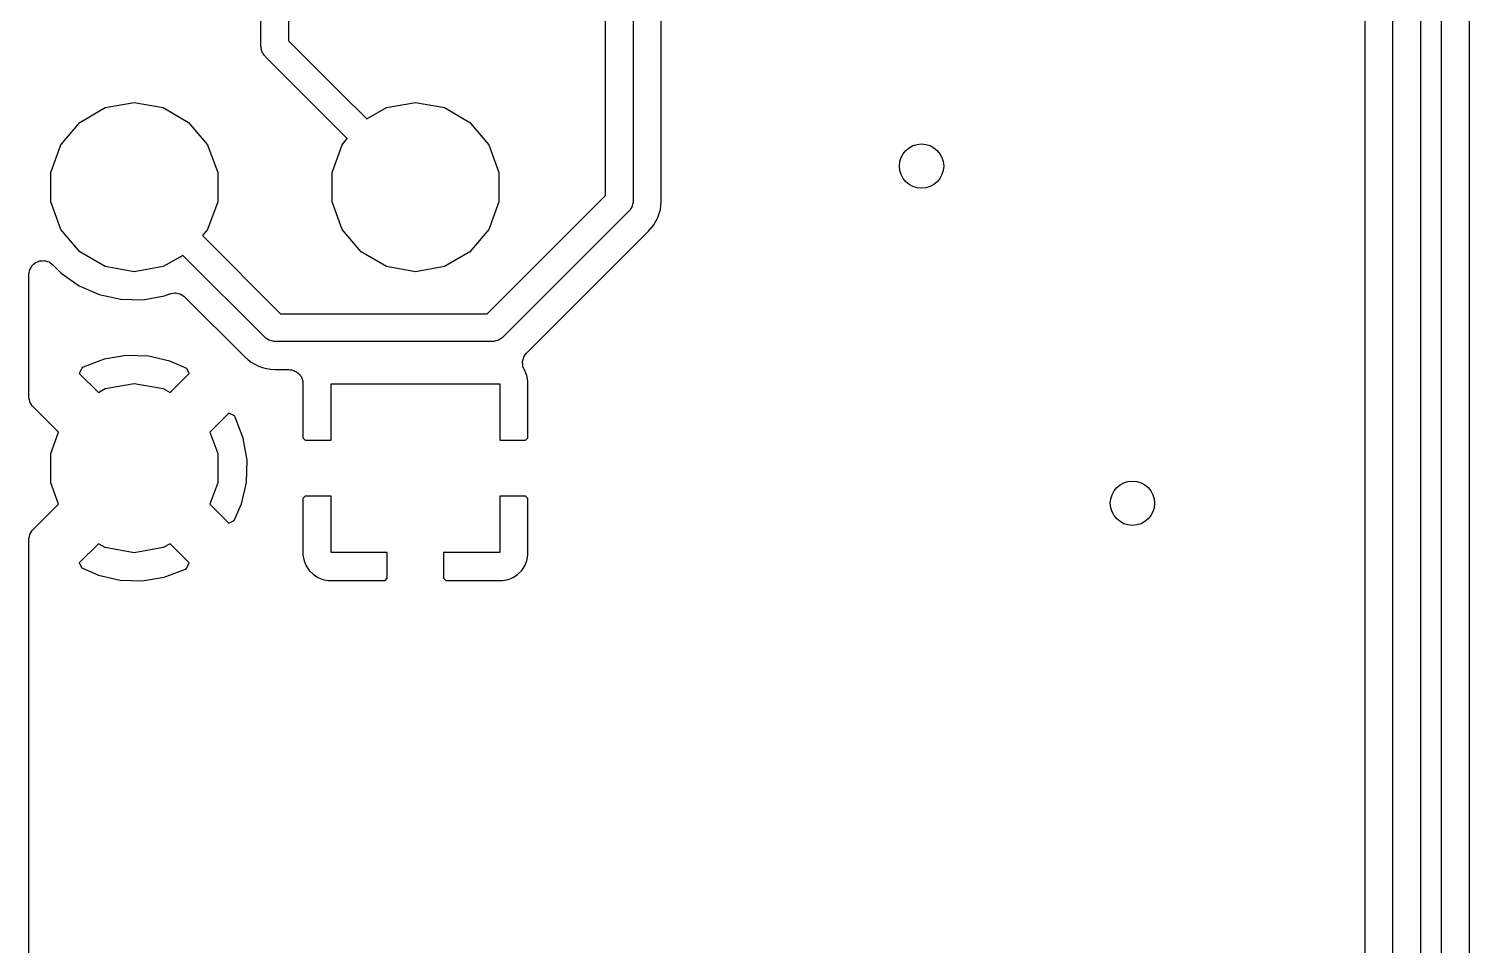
# Model space of a CAD drawing. Extents: x 100.3 to 129.7, y -169.7 to -100.3.
# Drawn here: x 116.52 to 129.53, y -150.98 to -142.7 of the extents above; entities that cross this region are included whole.
import ezdxf

# ---------------------------------------------------------------- set-up
doc = ezdxf.new("R2010")
doc.units = 0
doc.header["$MEASUREMENT"] = 0
doc.layers.add('BLACK', color=7, linetype='CONTINUOUS')

msp = doc.modelspace()

# ---------------------------------------------------------------- linework, layer by layer
at = {"layer": 'Black'}
for p, q in [((129.285, -153.547), (129.285, -134.121)), ((129.535, -134.069), (129.535, -153.598)), ((128.845, -152.263), (128.845, -134.388)), ((129.095, -134.336), (129.095, -152.314)), ((128.591, -134.546), (128.591, -152.105)), ((118.621, -142.862), (118.621, -141.021)), ((118.871, -141.073), (118.871, -142.811)), ((121.733, -144.208), (121.733, -142.037)), ((121.983, -142.089), (121.983, -144.26)), ((122.237, -144.259), (122.237, -142.247)), ((118.871, -142.811), (119.343, -143.282)), ((118.622, -142.868), (118.621, -142.862)), ((118.622, -142.873), (118.622, -142.868)), ((118.626, -142.889), (118.622, -142.873)), ((118.629, -142.905), (118.626, -142.889)), ((118.632, -142.91), (118.629, -142.905)), ((118.633, -142.915), (118.632, -142.91)), ((118.643, -142.929), (118.633, -142.915)), ((118.651, -142.943), (118.643, -142.929)), ((118.655, -142.946), (118.651, -142.943)), ((118.658, -142.951), (118.655, -142.946)), ((119.166, -143.459), (118.658, -142.951)), ((117.215, -143.414), (117.477, -143.368)), ((117.477, -143.368), (117.738, -143.414)), ((119.343, -143.282), (119.343, -143.282)), ((119.343, -143.282), (119.577, -143.516)), ((119.755, -143.414), (120.016, -143.368)), ((120.016, -143.368), (120.278, -143.414)), ((116.985, -143.547), (117.215, -143.414)), ((117.738, -143.414), (117.968, -143.547)), ((119.401, -143.694), (119.166, -143.459)), ((119.166, -143.459), (119.166, -143.459)), ((119.577, -143.516), (119.755, -143.414)), ((120.278, -143.414), (120.508, -143.547)), ((116.814, -143.75), (116.985, -143.547)), ((117.968, -143.547), (118.139, -143.75)), ((120.508, -143.547), (120.679, -143.75)), ((116.723, -144), (116.814, -143.75)), ((118.139, -143.75), (118.23, -144)), ((119.263, -144), (119.354, -143.75)), ((119.354, -143.75), (119.401, -143.694)), ((120.679, -143.75), (120.77, -144)), ((116.723, -144.265), (116.723, -144)), ((118.23, -144), (118.23, -144.265)), ((119.263, -144.265), (119.263, -144)), ((120.77, -144), (120.77, -144.265)), ((116.814, -144.515), (116.723, -144.265)), ((118.23, -144.265), (118.139, -144.515)), ((119.354, -144.515), (119.263, -144.265)), ((120.663, -145.278), (121.733, -144.208)), ((120.77, -144.265), (120.679, -144.515)), ((121.978, -144.286), (121.975, -144.302)), ((121.983, -144.27), (121.978, -144.286)), ((121.983, -144.26), (121.982, -144.265)), ((121.982, -144.265), (121.983, -144.27)), ((122.233, -144.299), (122.237, -144.259)), ((122.237, -144.259), (122.237, -144.259)), ((121.946, -144.348), (120.803, -145.491)), ((121.95, -144.343), (121.946, -144.348)), ((121.954, -144.34), (121.95, -144.343)), ((121.962, -144.326), (121.954, -144.34)), ((121.971, -144.312), (121.962, -144.326)), ((121.973, -144.307), (121.971, -144.312)), ((121.975, -144.302), (121.973, -144.307)), ((122.189, -144.439), (122.207, -144.407)), ((122.207, -144.407), (122.217, -144.372)), ((122.217, -144.372), (122.218, -144.372)), ((122.218, -144.371), (122.229, -144.336)), ((122.218, -144.372), (122.218, -144.371)), ((122.229, -144.336), (122.232, -144.3)), ((122.232, -144.3), (122.233, -144.3)), ((122.233, -144.3), (122.233, -144.299)), ((116.985, -144.718), (116.814, -144.515)), ((118.139, -144.515), (118.092, -144.571)), ((119.525, -144.718), (119.354, -144.515)), ((120.679, -144.515), (120.508, -144.718)), ((121.021, -145.632), (122.122, -144.532)), ((122.122, -144.532), (122.147, -144.501)), ((122.147, -144.501), (122.148, -144.5)), ((122.148, -144.5), (122.171, -144.472)), ((122.148, -144.5), (122.148, -144.5)), ((122.171, -144.472), (122.189, -144.44)), ((122.189, -144.44), (122.189, -144.439)), ((122.189, -144.439), (122.189, -144.439)), ((118.092, -144.571), (118.798, -145.278)), ((116.587, -144.813), (116.604, -144.807)), ((116.604, -144.807), (116.62, -144.8)), ((116.62, -144.8), (116.625, -144.8)), ((116.625, -144.8), (116.629, -144.798)), ((116.629, -144.798), (116.647, -144.798)), ((116.647, -144.798), (116.664, -144.797)), ((116.664, -144.797), (116.669, -144.798)), ((116.669, -144.798), (116.673, -144.798)), ((116.673, -144.798), (116.69, -144.804)), ((116.69, -144.804), (116.707, -144.809)), ((116.707, -144.809), (116.71, -144.812)), ((116.71, -144.812), (116.715, -144.813)), ((117.215, -144.851), (116.985, -144.718)), ((117.916, -144.749), (117.738, -144.851)), ((118.658, -145.491), (117.916, -144.749)), ((119.755, -144.851), (119.525, -144.718)), ((120.508, -144.718), (120.278, -144.851)), ((116.524, -144.923), (116.527, -144.906)), ((116.524, -145.843), (116.524, -144.923)), ((116.527, -144.906), (116.529, -144.888)), ((116.529, -144.888), (116.531, -144.884)), ((116.531, -144.884), (116.532, -144.88)), ((116.532, -144.88), (116.541, -144.864)), ((116.541, -144.864), (116.548, -144.849)), ((116.548, -144.849), (116.551, -144.845)), ((116.551, -144.845), (116.554, -144.842)), ((116.554, -144.842), (116.567, -144.83)), ((116.567, -144.83), (116.58, -144.818)), ((116.58, -144.818), (116.584, -144.816)), ((116.584, -144.816), (116.587, -144.813)), ((116.715, -144.813), (116.728, -144.825)), ((116.728, -144.825), (116.742, -144.835)), ((116.742, -144.835), (116.815, -144.91)), ((116.815, -144.91), (116.978, -145.024)), ((117.477, -144.897), (117.215, -144.851)), ((117.738, -144.851), (117.477, -144.897)), ((120.016, -144.897), (119.755, -144.851)), ((120.278, -144.851), (120.016, -144.897)), ((116.978, -145.024), (117.161, -145.103)), ((117.161, -145.103), (117.356, -145.146)), ((117.356, -145.146), (117.555, -145.15)), ((117.555, -145.15), (117.751, -145.116)), ((117.751, -145.116), (117.798, -145.097)), ((117.798, -145.097), (117.805, -145.096)), ((117.805, -145.096), (117.811, -145.093)), ((117.811, -145.093), (117.827, -145.092)), ((117.827, -145.092), (117.842, -145.089)), ((117.842, -145.089), (117.848, -145.09)), ((117.848, -145.09), (117.855, -145.089)), ((117.855, -145.089), (117.87, -145.093)), ((117.87, -145.093), (117.885, -145.096)), ((117.885, -145.096), (117.891, -145.099)), ((117.891, -145.099), (117.898, -145.101)), ((117.898, -145.101), (117.91, -145.11)), ((117.91, -145.11), (117.924, -145.117)), ((117.924, -145.117), (117.928, -145.122)), ((117.928, -145.122), (117.934, -145.126)), ((117.934, -145.126), (118.474, -145.666)), ((118.798, -145.278), (120.663, -145.278)), ((118.663, -145.494), (118.658, -145.491)), ((118.666, -145.498), (118.663, -145.494)), ((118.68, -145.506), (118.666, -145.498)), ((118.694, -145.516), (118.68, -145.506)), ((118.699, -145.517), (118.694, -145.516)), ((118.704, -145.52), (118.699, -145.517)), ((118.72, -145.523), (118.704, -145.52)), ((118.736, -145.527), (118.72, -145.523)), ((118.741, -145.527), (118.736, -145.527)), ((118.746, -145.528), (118.741, -145.527)), ((120.715, -145.528), (118.746, -145.528)), ((120.72, -145.527), (120.715, -145.528)), ((120.726, -145.527), (120.72, -145.527)), ((120.742, -145.523), (120.726, -145.527)), ((120.758, -145.52), (120.742, -145.523)), ((120.763, -145.517), (120.758, -145.52)), ((120.768, -145.516), (120.763, -145.517)), ((120.781, -145.506), (120.768, -145.516)), ((120.795, -145.498), (120.781, -145.506)), ((120.799, -145.494), (120.795, -145.498)), ((120.803, -145.491), (120.799, -145.494)), ((117.206, -145.688), (117.015, -145.761)), ((117.404, -145.654), (117.206, -145.688)), ((117.604, -145.66), (117.404, -145.654)), ((117.799, -145.704), (117.604, -145.66)), ((117.95, -145.771), (117.799, -145.704)), ((118.474, -145.666), (118.505, -145.692)), ((118.505, -145.692), (118.506, -145.692)), ((118.506, -145.692), (118.506, -145.693)), ((118.506, -145.693), (118.534, -145.716)), ((118.534, -145.716), (118.566, -145.733)), ((120.984, -145.711), (120.985, -145.71)), ((120.986, -145.732), (120.984, -145.711)), ((120.985, -145.708), (120.99, -145.689)), ((120.985, -145.71), (120.985, -145.708)), ((120.99, -145.689), (120.996, -145.669)), ((120.996, -145.669), (120.997, -145.667)), ((120.997, -145.666), (121.009, -145.649)), ((120.997, -145.667), (120.997, -145.666)), ((121.009, -145.649), (121.021, -145.632)), ((116.524, -146.027), (116.524, -145.843)), ((117.005, -145.767), (116.98, -145.817)), ((116.98, -145.817), (117.153, -145.99)), ((117.015, -145.761), (117.005, -145.767)), ((117.8, -145.99), (117.973, -145.817)), ((117.973, -145.817), (117.95, -145.771)), ((118.566, -145.733), (118.567, -145.734)), ((118.567, -145.734), (118.567, -145.734)), ((118.567, -145.734), (118.599, -145.751)), ((118.599, -145.751), (118.634, -145.762)), ((118.634, -145.762), (118.634, -145.762)), ((118.634, -145.762), (118.635, -145.762)), ((118.635, -145.762), (118.67, -145.773)), ((118.67, -145.773), (118.706, -145.777)), ((118.706, -145.777), (118.706, -145.777)), ((118.706, -145.777), (118.707, -145.777)), ((118.707, -145.777), (118.747, -145.781)), ((118.747, -145.781), (118.747, -145.781)), ((118.747, -145.781), (118.873, -145.781)), ((118.873, -145.781), (118.884, -145.783)), ((118.884, -145.783), (118.896, -145.783)), ((118.896, -145.783), (118.906, -145.787)), ((118.906, -145.787), (118.917, -145.789)), ((118.917, -145.789), (118.927, -145.795)), ((118.927, -145.795), (118.937, -145.799)), ((118.937, -145.799), (118.946, -145.806)), ((118.946, -145.806), (118.955, -145.811)), ((118.955, -145.811), (118.962, -145.82)), ((118.962, -145.82), (118.971, -145.827)), ((118.971, -145.827), (118.976, -145.836)), ((118.976, -145.836), (118.983, -145.845)), ((118.983, -145.845), (118.987, -145.855)), ((120.988, -145.752), (120.986, -145.732)), ((120.988, -145.754), (120.988, -145.752)), ((120.988, -145.755), (120.988, -145.754)), ((120.997, -145.774), (120.988, -145.755)), ((120.999, -145.777), (120.997, -145.774)), ((120.999, -145.779), (120.999, -145.777)), ((121.023, -145.836), (120.999, -145.779)), ((121.032, -145.885), (121.023, -145.836)), ((117.153, -145.99), (117.215, -145.954)), ((117.215, -145.954), (117.477, -145.908)), ((117.477, -145.908), (117.738, -145.954)), ((117.738, -145.954), (117.8, -145.99)), ((118.987, -145.855), (118.993, -145.865)), ((118.993, -145.865), (118.995, -145.876)), ((118.995, -145.876), (118.999, -145.886)), ((118.999, -145.886), (118.999, -145.898)), ((118.999, -145.898), (119, -145.909)), ((119, -145.909), (119, -146.398)), ((119.254, -146.418), (119.254, -145.91)), ((119.254, -145.91), (120.778, -145.91)), ((120.778, -145.91), (120.778, -146.418)), ((121.032, -146.398), (121.032, -145.885)), ((116.525, -146.032), (116.524, -146.027)), ((116.524, -146.038), (116.525, -146.032)), ((116.529, -146.054), (116.524, -146.038)), ((116.532, -146.07), (116.529, -146.054)), ((116.534, -146.075), (116.532, -146.07)), ((116.536, -146.08), (116.534, -146.075)), ((116.545, -146.094), (116.536, -146.08)), ((116.554, -146.108), (116.545, -146.094)), ((116.558, -146.112), (116.554, -146.108)), ((116.561, -146.116), (116.558, -146.112)), ((116.793, -146.348), (116.561, -146.116)), ((118.332, -146.176), (118.16, -146.348)), ((118.382, -146.201), (118.332, -146.176)), ((118.388, -146.211), (118.382, -146.201)), ((118.461, -146.402), (118.388, -146.211)), ((116.723, -146.54), (116.793, -146.348)), ((118.16, -146.348), (118.23, -146.54)), ((118.495, -146.6), (118.461, -146.402)), ((119, -146.398), (119.021, -146.418)), ((119.021, -146.418), (119.254, -146.418)), ((120.778, -146.418), (121.012, -146.418)), ((121.012, -146.418), (121.032, -146.398)), ((116.723, -146.805), (116.723, -146.54)), ((118.23, -146.54), (118.23, -146.805)), ((118.489, -146.8), (118.495, -146.6)), ((116.793, -146.997), (116.723, -146.805)), ((118.23, -146.805), (118.16, -146.997)), ((118.445, -146.995), (118.474, -146.867)), ((118.474, -146.867), (118.489, -146.8)), ((118.474, -146.867), (118.474, -146.867)), ((116.561, -147.229), (116.793, -146.997)), ((118.16, -146.997), (118.332, -147.169)), ((118.378, -147.146), (118.445, -146.995)), ((119.021, -146.927), (119, -146.947)), ((119, -146.947), (119, -147.46)), ((119.254, -146.927), (119.021, -146.927)), ((119.254, -147.434), (119.254, -146.927)), ((120.778, -146.927), (120.778, -147.434)), ((121.012, -146.927), (120.778, -146.927)), ((121.032, -146.947), (121.012, -146.927)), ((121.032, -147.46), (121.032, -146.947)), ((118.332, -147.169), (118.378, -147.146)), ((116.529, -147.291), (116.532, -147.275)), ((116.532, -147.275), (116.534, -147.27)), ((116.534, -147.27), (116.536, -147.265)), ((116.536, -147.265), (116.545, -147.251)), ((116.545, -147.251), (116.554, -147.237)), ((116.554, -147.237), (116.558, -147.233)), ((116.558, -147.233), (116.561, -147.229)), ((116.524, -147.307), (116.529, -147.291)), ((116.525, -147.313), (116.524, -147.307)), ((116.524, -147.318), (116.525, -147.313)), ((116.524, -147.502), (116.524, -147.318)), ((117.153, -147.355), (116.98, -147.528)), ((117.215, -147.391), (117.153, -147.355)), ((117.477, -147.437), (117.215, -147.391)), ((117.738, -147.391), (117.477, -147.437)), ((117.8, -147.355), (117.738, -147.391)), ((117.973, -147.528), (117.8, -147.355)), ((116.524, -159.296), (116.524, -147.502)), ((116.98, -147.528), (117.003, -147.574)), ((117.948, -147.578), (117.973, -147.528)), ((119, -147.46), (119.01, -147.509)), ((119.01, -147.509), (119.029, -147.555)), ((119.762, -147.434), (119.254, -147.434)), ((119.762, -147.668), (119.762, -147.434)), ((120.778, -147.434), (120.27, -147.434)), ((120.27, -147.434), (120.27, -147.668)), ((121.004, -147.555), (121.023, -147.509)), ((121.023, -147.509), (121.032, -147.46)), ((117.003, -147.574), (117.154, -147.641)), ((117.154, -147.641), (117.349, -147.685)), ((117.549, -147.691), (117.747, -147.657)), ((117.747, -147.657), (117.938, -147.584)), ((117.938, -147.584), (117.948, -147.578)), ((119.029, -147.555), (119.057, -147.596)), ((119.057, -147.596), (119.093, -147.632)), ((119.093, -147.632), (119.134, -147.66)), ((119.134, -147.66), (119.18, -147.679)), ((119.742, -147.689), (119.762, -147.668)), ((120.27, -147.668), (120.291, -147.689)), ((120.853, -147.679), (120.899, -147.66)), ((120.899, -147.66), (120.94, -147.632)), ((120.94, -147.632), (120.976, -147.596)), ((120.976, -147.596), (121.004, -147.555)), ((117.349, -147.685), (117.549, -147.691)), ((119.18, -147.679), (119.229, -147.689)), ((119.229, -147.689), (119.742, -147.689)), ((120.291, -147.689), (120.804, -147.689)), ((120.804, -147.689), (120.853, -147.679))]:
    msp.add_line(p, q, dxfattribs=at)
for centre in [(124.588, -143.942), (126.493, -146.99)]:
    msp.add_circle(centre, 0.2, dxfattribs=at)

doc.saveas('drawing.dxf')
